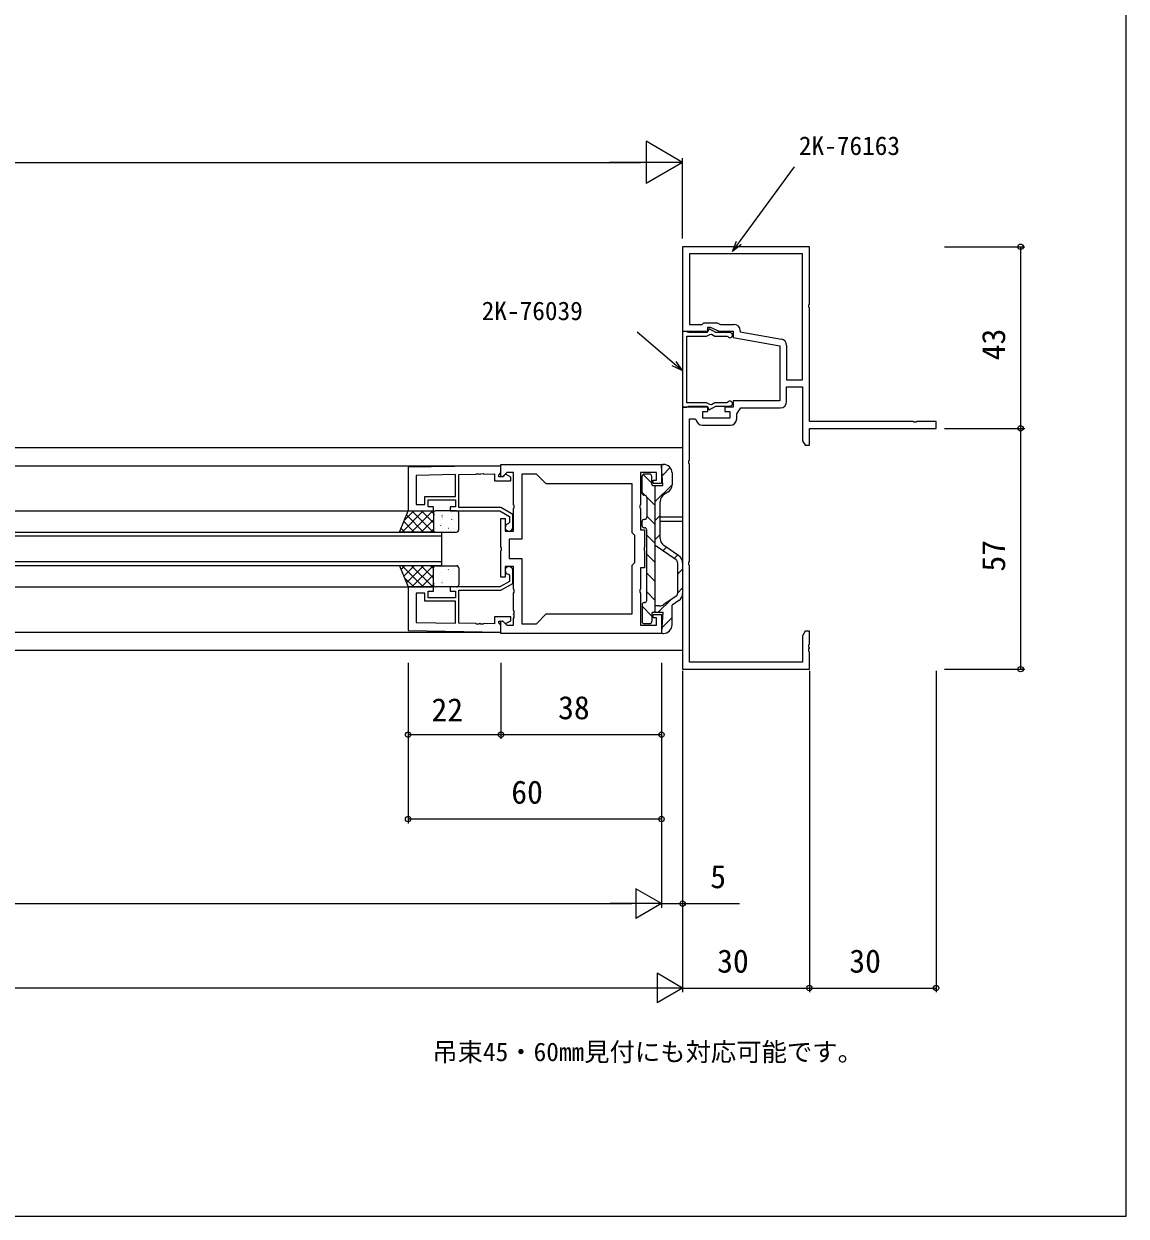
# Model space of a CAD drawing. Units: millimetres, scale not verified. Extents: x -437 to 438, y -681 to 679.
# Drawn here: x 177.3 to 438.3, y -681.2 to -398.9 of the extents above; entities that cross this region are included whole.
import ezdxf
from ezdxf.enums import TextEntityAlignment as Align

# ---------------------------------------------------------------- set-up
doc = ezdxf.new("R2010")
doc.units = ezdxf.units.MM
doc.header["$LTSCALE"] = 4
for name, color, linetype in [('0-0_0', 7, 'Continuous'), ('0-1_USER1', 3, 'Continuous'), ('0-2_YKK_11', 7, 'Continuous'), ('0-3_YKK_12', 2, 'Continuous'), ('0-4_YKK_13', 4, 'Continuous'), ('0-6_YKK_D', 6, 'Continuous'), ('0-7_YKK_ZWAK', 7, 'Continuous')]:
    doc.layers.add(name, color=color, linetype=linetype)
doc.styles.add('ＭＳ ゴシック', font='')
doc.styles.get('ＭＳ ゴシック').set_extended_font_data('MS Gothic')

msp = doc.modelspace()

# ---------------------------------------------------------------- linework, layer by layer
at = {"layer": '0-0_0'}
msp.add_line((333.3, -551.7), (363.3, -551.7), dxfattribs=at)
at = {"layer": '0-2_YKK_11'}
msp.add_line((337.97, -493.93), (344.63, -493.93), dxfattribs=at)
for points in [[(357.93, -488.33), (357.93, -484.83), (361.67, -484.83), (361.67, -497.609), (362.3, -498.7), (363.3, -498.7), (363.3, -494.7), (393.3, -494.7), (393.3, -493.07), (388.758, -493.07), (388.575, -493.19), (388.025, -493.19), (387.842, -493.07), (363.3, -493.07), (363.3, -466.158), (363.18, -465.975), (363.18, -465.425), (363.3, -465.242), (363.3, -451.7), (333.3, -451.7), (333.3, -471.7), (339.3, -471.7), (339.3, -470.7), (339.8, -470.7), (341.945, -471.7), (345.3, -471.7), (345.3, -473.2), (356.3, -475.14), (356.3, -488.2), (345.3, -488.2), (345.3, -489.7), (343.3, -489.7), (343.3, -490.7), (344.5, -490.7), (344.5, -492.3), (338.1, -492.3), (338.1, -490.7), (339.3, -490.7), (339.3, -489.7), (333.3, -489.7)], [(361.67, -483.2), (361.67, -453.33), (334.93, -453.33), (334.93, -470.07), (337.93, -470.07), (338.3, -469.7), (341.512, -469.7), (342.306, -470.07), (345.43, -470.07)], [(344.5, -472.024), (341.151, -472.024), (339.575, -471.114), (339.05, -472.024), (334.733, -472.024), (334.473, -471.874), (334.3, -471.774), (333.3, -471.774)], [(333.3, -471.774), (333.3, -489.674), (334.3, -489.674), (334.473, -489.574), (334.733, -489.424), (339.05, -489.424), (339.575, -490.334), (341.151, -489.424), (344.5, -489.424)], [(344.001, -488.491), (343.752, -488.624), (340.937, -488.624), (340.119, -489.096), (339.73, -489.018), (338.935, -488.624), (334.3, -488.624), (334.3, -472.824), (338.935, -472.824), (339.73, -472.43), (340.119, -472.352), (340.937, -472.824), (343.752, -472.824), (344.001, -472.957)], [(346.93, -471.57), (346.93, -471.832), (356.69, -473.553)], [(357.93, -475.03), (357.93, -483.2), (361.67, -483.2)], [(333.3, -489.7), (333.3, -551.7), (363.3, -551.7), (363.3, -547.658), (363.18, -547.475), (363.18, -546.925), (363.3, -546.742), (363.3, -546.658), (363.18, -546.475), (363.18, -545.925), (363.3, -545.742), (363.3, -542.7), (362.3, -542.7), (361.67, -543.791), (361.67, -550.07), (334.93, -550.07), (334.93, -527.158), (334.81, -526.975), (334.81, -526.425), (334.93, -526.242), (334.93, -503.158), (334.81, -502.975), (334.81, -502.425), (334.93, -502.242), (334.93, -492.4), (336.19, -492.4), (336.487, -492.655)], [(346.13, -492.43), (346.13, -491.215), (347.1, -489.83), (356.43, -489.83)], [(290.3, -503.524), (268.3, -503.908), (268.3, -514.224), (274.3, -514.224), (274.3, -513.224), (273.1, -513.224), (273.1, -511.624), (279.5, -511.624), (279.5, -513.224), (278.3, -513.224), (278.3, -514.224), (290.048, -514.224), (292.3, -515.524), (292.3, -516.941), (292.05, -517.237)], [(293.1, -518.124), (293.1, -515.062), (290.263, -513.424), (280.3, -513.424), (280.3, -505.629), (284.342, -505.558), (284.523, -505.435), (285.073, -505.426), (285.258, -505.542), (285.342, -505.541), (285.523, -505.418), (286.073, -505.408), (286.258, -505.525), (288.8, -505.481), (288.8, -507.124), (292.6, -507.124), (292.6, -506.224), (291.561, -505.624), (291.25, -505.624), (290.75, -506.124), (289.8, -506.124), (289.8, -505.654), (290, -505.454), (290.3, -505.154), (290.3, -503.524)], [(290.3, -503.224), (328.3, -503.224), (328.3, -507.724), (326.3, -507.724), (326.3, -506.924), (327.1, -506.924), (327.1, -505.154), (323.3, -505.154), (323.3, -512.766), (323.18, -512.949), (323.18, -513.499), (323.3, -513.682), (323.3, -518.724), (324.3, -518.724), (324.3, -522.766), (324.18, -522.949), (324.18, -523.499), (324.3, -523.682), (324.3, -527.724), (323.3, -527.724), (323.3, -532.766), (323.18, -532.949), (323.18, -533.499), (323.3, -533.682), (323.3, -541.294), (327.1, -541.294), (327.1, -539.524), (326.3, -539.524), (326.3, -538.724), (328.3, -538.724), (328.3, -543.224), (290.3, -543.224), (290.3, -540.424), (290.67, -540.27), (291.694, -541.294), (293.3, -541.294), (293.3, -539.682), (293.42, -539.499), (293.42, -538.949), (293.3, -538.766)], [(293.3, -538.766), (293.3, -538.682), (293.42, -538.499), (293.42, -537.949), (293.3, -537.766), (293.3, -533.682), (293.42, -533.499), (293.42, -532.949), (293.3, -532.766), (293.3, -527.424), (291.3, -527.424), (291.3, -529.924), (290.3, -529.924), (290.3, -523.682), (290.42, -523.499), (290.42, -522.949), (290.3, -522.766), (290.3, -516.024), (291.3, -516.024), (291.3, -519.024), (293.3, -519.024), (293.3, -513.682), (293.42, -513.499), (293.42, -512.949), (293.3, -512.766), (293.3, -505.154), (291.694, -505.154), (290.67, -506.178), (290.3, -506.025), (290.3, -503.224)], [(268.3, -542.54), (290.3, -542.924), (290.3, -541.294), (290, -540.994), (289.8, -540.794), (289.8, -540.324), (290.75, -540.324), (291.25, -540.824), (291.561, -540.824), (292.6, -540.224), (292.6, -539.324), (288.8, -539.324), (288.8, -540.968), (286.258, -540.923), (286.073, -541.04), (285.523, -541.03), (285.342, -540.907), (285.258, -540.906), (285.073, -541.023), (284.523, -541.013), (284.342, -540.89), (280.3, -540.819), (280.3, -533.024), (290.263, -533.024), (293.1, -531.386), (293.1, -528.324)], [(292.05, -529.211), (292.3, -529.507), (292.3, -530.924), (290.048, -532.224), (278.3, -532.224), (278.3, -533.224), (279.5, -533.224), (279.5, -534.824), (273.1, -534.824), (273.1, -533.224), (274.3, -533.224), (274.3, -532.224), (268.3, -532.224), (268.3, -542.54)]]:
    msp.add_lwpolyline(points, dxfattribs=at)
for points in [[(279.5, -505.643), (270.23, -505.805), (270.23, -512.724), (272.3, -512.724), (272.3, -510.824), (279.5, -510.824)], [(301.03, -538.624), (321.37, -538.624), (321.37, -527.054), (322, -526.424), (322, -520.024), (321.37, -519.394), (321.37, -507.824), (301.03, -507.824), (298.73, -505.524), (295.23, -505.524), (295.23, -520.954), (292.23, -520.954), (292.23, -525.494), (295.23, -525.494), (295.23, -540.924), (298.73, -540.924)], [(270.23, -540.643), (279.5, -540.805), (279.5, -535.624), (272.3, -535.624), (272.3, -533.724), (270.23, -533.724)]]:
    msp.add_lwpolyline(points, close=True, dxfattribs=at)
for centre, radius, start, end in [((345.43, -471.57), 1.5, 0.00001, 89.99999), ((344.5, -472.624), 0.6, 213.74896, 89.99997), ((356.43, -475.03), 1.5, 0.00001, 79.99999), ((344.5, -488.824), 0.6, 270.00003, 146.25104), ((356.43, -488.33), 1.5, 270.00001, 359.99999), ((337.97, -492.43), 1.5, 188.62693, 270), ((344.63, -492.43), 1.5, 270.00001, 359.99999), ((292.2, -518.124), 0.9, 99.59407, 0), ((292.2, -528.324), 0.9, 360, 260.40593)]:
    msp.add_arc(centre, radius, start, end, dxfattribs=at)
at = {"layer": '0-3_YKK_12'}
for p, q in [((-351.7, -499.224), (333.3, -499.224)), ((-21.2, -503.524), (290.3, -503.524)), ((0.8, -514.224), (268.3, -514.224)), ((333.3, -515.724), (328, -515.724)), ((-7.204, -519.224), (276.3, -519.224)), ((276.3, -527.224), (276.3, -519.224)), ((276.3, -520.224), (-7.204, -520.224)), ((276.304, -526.224), (276.304, -519.824)), ((-7.204, -526.224), (276.3, -526.224)), ((276.3, -527.224), (-7.204, -527.224)), ((0.8, -532.224), (268.3, -532.224)), ((-21.2, -542.924), (290.3, -542.924)), ((-351.7, -547.224), (333.3, -547.224))]:
    msp.add_line(p, q, dxfattribs=at)
at = {"layer": '0-4_YKK_13'}
for p, q in [((328.451, -505.893), (330.365, -503.979)), ((328.6, -503.224), (328.8, -503.224)), ((330.8, -505.224), (330.8, -508.067)), ((323.7, -510.024), (323.7, -506.024)), ((323.925, -505.607), (326, -507.682)), ((325.5, -505.524), (324.2, -505.524)), ((326, -507.924), (326, -506.024)), ((326.8, -512.034), (330.8, -508.034)), ((323.7, -509.872), (324.355, -510.527)), ((324.3, -510.524), (324.2, -510.524)), ((326.542, -508.224), (326.8, -508.482)), ((326.8, -538.224), (326.8, -508.224)), ((329.792, -509.803), (329.008, -510.251)), ((324.797, -510.969), (326.8, -512.972)), ((324.8, -511.024), (324.8, -515.724)), ((328, -520.768), (328, -511.988)), ((266.898, -519.224), (271.898, -514.224)), ((267.398, -516.479), (269.653, -514.224)), ((267.921, -515.17), (271.975, -519.224)), ((269.143, -519.224), (274.143, -514.224)), ((269.22, -514.224), (274.22, -519.224)), ((271.388, -519.224), (274.3, -516.312)), ((271.465, -514.224), (274.3, -517.058)), ((273.711, -514.224), (274.3, -514.813)), ((274.3, -514.724), (274.3, -518.724)), ((274.488, -515.035), (274.512, -515.079)), ((279.8, -514.224), (274.8, -514.224)), ((276.267, -515.25), (276.355, -515.296)), ((276.378, -515.627), (276.402, -515.67)), ((276.562, -516.293), (276.57, -516.299)), ((278.57, -516.27), (278.594, -516.313)), ((278.582, -514.507), (278.59, -514.514)), ((279.019, -514.224), (279.026, -514.237)), ((280.3, -518.724), (280.3, -514.724)), ((324.3, -516.224), (324.2, -516.224)), ((324.8, -515.463), (326.8, -517.463)), ((326.8, -516.524), (328, -515.324)), ((266.639, -518.377), (267.485, -519.224)), ((267.28, -516.774), (269.73, -519.224)), ((273.633, -519.224), (274.3, -518.557)), ((274.8, -519.224), (279.8, -519.224)), ((274.84, -518.346), (274.848, -518.352)), ((275.946, -517.703), (275.97, -517.747)), ((277.835, -518.294), (277.859, -518.338)), ((279.028, -518.501), (279.035, -518.508)), ((280.027, -518.937), (280.051, -518.981)), ((323.699, -517.724), (323.699, -516.724)), ((324.199, -518.224), (324.3, -518.224)), ((324.8, -535.424), (324.8, -518.724)), ((333.3, -516.724), (328, -516.724)), ((324.8, -519.953), (326.8, -521.953)), ((326.8, -521.014), (328, -519.814)), ((324.8, -524.443), (326.8, -526.443)), ((331.749, -525.821), (326.8, -522.455)), ((328.615, -523.69), (329.475, -522.829)), ((332.423, -524.832), (328.876, -522.422)), ((331.288, -525.507), (332.149, -524.646)), ((266.639, -528.071), (267.485, -527.224)), ((266.898, -527.224), (271.898, -532.224)), ((267.28, -529.674), (269.73, -527.224)), ((267.921, -531.278), (271.975, -527.224)), ((269.143, -527.224), (274.143, -532.224)), ((269.22, -532.224), (274.22, -527.224)), ((271.388, -527.224), (274.3, -530.136)), ((273.633, -527.224), (274.3, -527.891)), ((274.3, -531.724), (274.3, -527.724)), ((274.8, -527.224), (279.8, -527.224)), ((280.027, -527.511), (280.051, -527.467)), ((280.3, -527.724), (280.3, -531.724)), ((332.099, -526.482), (332.1, -533.766)), ((333.299, -526.486), (333.3, -533.768)), ((267.398, -529.969), (269.653, -532.224)), ((271.465, -532.224), (274.3, -529.39)), ((274.84, -528.103), (274.848, -528.096)), ((275.946, -528.745), (275.97, -528.701)), ((276.562, -530.155), (276.57, -530.149)), ((277.835, -528.154), (277.859, -528.11)), ((278.57, -530.179), (278.594, -530.135)), ((279.028, -527.947), (279.035, -527.94)), ((324.8, -528.933), (326.8, -530.933)), ((332.1, -529.185), (333.299, -527.985)), ((273.711, -532.224), (274.3, -531.635)), ((274.488, -531.413), (274.512, -531.369)), ((279.8, -532.224), (274.8, -532.224)), ((276.267, -531.198), (276.355, -531.152)), ((276.378, -530.822), (276.402, -530.778)), ((278.582, -531.941), (278.59, -531.935)), ((279.019, -532.224), (279.026, -532.211)), ((324.8, -533.423), (326.8, -535.423)), ((332.1, -533.675), (333.3, -532.475)), ((324.3, -535.924), (324.2, -535.924)), ((327.551, -538.224), (330.493, -535.282)), ((331.75, -534.427), (328.881, -536.378)), ((332.423, -535.422), (330.8, -536.524)), ((323.7, -536.424), (323.7, -540.424)), ((323.7, -536.813), (326, -539.113)), ((326, -538.524), (326, -540.424)), ((326.3, -538.224), (328.6, -538.224)), ((327.756, -536.724), (326.8, -536.724)), ((328.6, -538.224), (328.3, -542.905)), ((330.8, -541.224), (330.8, -536.524)), ((325.5, -540.924), (324.2, -540.924)), ((328.365, -541.9), (330.8, -539.465)), ((328.6, -543.224), (328.8, -543.224))]:
    msp.add_line(p, q, dxfattribs=at)
msp.add_lwpolyline([(326.3, -508.224), (328.6, -508.224), (328.3, -503.544)], dxfattribs=at)
for points in [[(266.3, -519.224), (268.3, -514.224), (274.3, -514.224), (274.3, -519.224)], [(266.3, -527.224), (268.3, -532.224), (274.3, -532.224), (274.3, -527.224)]]:
    msp.add_lwpolyline(points, close=True, dxfattribs=at)
for centre, radius, start, end in [((328.6, -503.524), 0.3, 90, 183.65976), ((328.8, -505.224), 2, 360, 90), ((324.2, -506.024), 0.5, 89.99641, 179.99641), ((325.5, -506.024), 0.5, 359.99641, 89.99641), ((326.3, -507.924), 0.3, 179.99641, 270), ((328.8, -508.067), 2, 299.74538, 360), ((324.2, -510.024), 0.5, 179.99641, 270), ((324.3, -511.024), 0.5, 360, 89.99997), ((330, -511.988), 2, 119.74538, 180), ((274.8, -514.724), 0.5, 90, 180), ((279.8, -514.724), 0.5, 0, 90), ((324.199, -516.724), 0.5, 89.99641, 179.99641), ((324.3, -515.724), 0.5, 269.99641, 360), ((274.8, -518.724), 0.5, 180, 270), ((279.8, -518.724), 0.5, 270, 0), ((324.199, -517.724), 0.5, 179.99641, 269.99641), ((324.3, -518.724), 0.5, 0, 89.97137), ((330, -520.768), 2, 180, 235.81101), ((331.299, -526.487), 2, 0.00289, 55.81101), ((274.8, -527.724), 0.5, 90, 180), ((279.8, -527.724), 0.5, 0, 90), ((331.299, -526.483), 0.8, 0.00289, 55.78387), ((274.8, -531.724), 0.5, 180, 270), ((279.8, -531.724), 0.5, 270, 0), ((324.2, -536.424), 0.5, 90, 180.00359), ((324.3, -535.424), 0.5, 270, 0), ((331.3, -533.766), 0.8, 304.21613, 0.00289), ((331.3, -533.768), 2, 304.16806, 0.00289), ((326.3, -538.524), 0.3, 90, 180.00359), ((327.756, -534.724), 2, 270, 304.21613), ((324.2, -540.424), 0.5, 180.00359, 270.00359), ((325.5, -540.424), 0.5, 270.00359, 0.00359), ((328.8, -541.224), 2, 270, 0), ((328.6, -542.924), 0.3, 176.34024, 270)]:
    msp.add_arc(centre, radius, start, end, dxfattribs=at)
at = {"layer": '0-6_YKK_D'}
for p, q in [((333.3, -431.724), (324.64, -426.724)), ((324.64, -426.724), (324.64, -436.724)), ((10.8, -431.724), (323.3, -431.724)), ((333.3, -431.724), (315.979, -431.724)), ((333.3, -431.724), (324.64, -436.724)), ((333.3, -449.724), (333.3, -430.724)), ((395.3, -451.7), (414.3, -451.7)), ((413.3, -451.7), (413.3, -494.7)), ((395.3, -494.7), (414.3, -494.7)), ((395.3, -494.7), (414.3, -494.7)), ((413.3, -494.7), (413.3, -551.7)), ((268.3, -550.224), (268.3, -588.2)), ((268.3, -550.224), (268.3, -568.221)), ((290.3, -550.224), (290.3, -568.2)), ((290.3, -550.224), (290.3, -568.221)), ((328.299, -550.224), (328.299, -608.2)), ((328.299, -550.224), (328.299, -588.2)), ((328.3, -550.224), (328.3, -568.2)), ((333.3, -552.07), (333.3, -628.2)), ((333.3, -552.07), (333.3, -628.2)), ((363.3, -552.07), (363.3, -628.2)), ((363.3, -552.07), (363.3, -628.2)), ((393.3, -552.07), (393.3, -628.2)), ((395.3, -551.7), (414.3, -551.7)), ((328.299, -554.7), (328.299, -608.2)), ((333.3, -554.7), (333.3, -608.2)), ((290.3, -567.221), (268.3, -567.221)), ((290.3, -567.2), (328.3, -567.2)), ((328.299, -587.2), (268.3, -587.2)), ((328.299, -607.2), (322.237, -603.7)), ((322.237, -603.7), (322.237, -610.7)), ((-52.2, -607.2), (321.299, -607.2)), ((328.299, -607.2), (316.175, -607.2)), ((328.299, -607.2), (322.237, -610.7)), ((333.3, -627.2), (327.238, -623.7)), ((327.238, -623.7), (327.238, -630.7)), ((326.3, -627.2), (-344.7, -627.2)), ((333.3, -627.2), (321.176, -627.2)), ((333.3, -627.2), (327.238, -630.7)), ((333.3, -627.2), (363.3, -627.2)), ((363.3, -627.2), (393.3, -627.2))]:
    msp.add_line(p, q, dxfattribs=at)
for points in [[(345.141, -452.781), (346.617, -450.762), (359.765, -432.781)], [(347.158, -451.158), (345.141, -452.781), (346.076, -450.367)], [(333.173, -481.012), (331.275, -479.385), (322.52, -471.878)], [(331.711, -478.876), (333.173, -481.012), (330.839, -479.893)], [(328.299, -607.2), (333.3, -607.2), (346.747, -607.2)]]:
    msp.add_lwpolyline(points, dxfattribs=at)
for centre in [(413.3, -451.7), (413.3, -494.7), (413.3, -494.7), (413.3, -551.7), (268.3, -567.221), (290.3, -567.2), (290.3, -567.221), (328.3, -567.2), (268.3, -587.2), (328.299, -587.2), (333.3, -607.2), (363.3, -627.2), (363.3, -627.2), (393.3, -627.2)]:
    msp.add_circle(centre, 0.637, dxfattribs=at)
at = {"layer": '0-7_YKK_ZWAK'}
msp.add_lwpolyline([(-436.7, -681.2), (438.3, -681.2), (438.3, 643.8)], dxfattribs=at)

# ---------------------------------------------------------------- texts
at = {"layer": '0-1_USER1', "style": 'ＭＳ ゴシック'}
msp.add_text('吊束45・60mm見付にも対応可能です。', height=4.399, dxfattribs=at).set_placement((274.039, -645.825), align=Align.BOTTOM_LEFT)
at = {"layer": '0-6_YKK_D', "style": 'ＭＳ ゴシック'}
for s, height, p in [('2K-76163', 4.399, (360.822, -431.281)), ('2K-76039', 4.399, (285.736, -470.378)), ('22', 5.499, (273.845, -565.721)), ('38', 5.499, (303.824, -565.2)), ('60', 5.499, (292.738, -585.2)), ('5', 5.499, (339.846, -605.2)), ('30', 5.499, (341.485, -625.2)), ('30', 5.499, (372.76, -625.2))]:
    msp.add_text(s, height=height, dxfattribs=at).set_placement(p, align=Align.BOTTOM_LEFT)
for s, p in [('43', (411.3, -478.569)), ('57', (411.3, -528.591))]:
    msp.add_text(s, height=5.499, rotation=90, dxfattribs=at).set_placement(p, align=Align.BOTTOM_LEFT)

doc.saveas('drawing.dxf')
